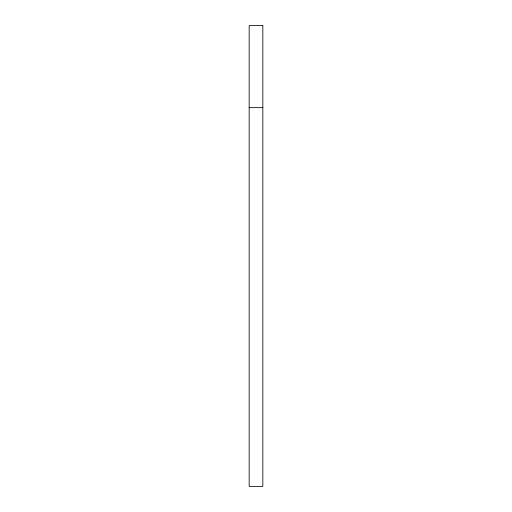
<?xml version="1.0" encoding="UTF-8"?>
<svg xmlns="http://www.w3.org/2000/svg" width="512" height="512" viewBox="0 0 512 512"><rect width="100%" height="100%" fill="white"/><g stroke="black" fill="none" stroke-linecap="round" stroke-linejoin="round"><path stroke-width="0.77" d="M249.165 107.642L262.835 107.642M262.835 25.6L249.165 25.6L249.165 486.4L262.835 486.4L262.835 25.6"/></g></svg>
